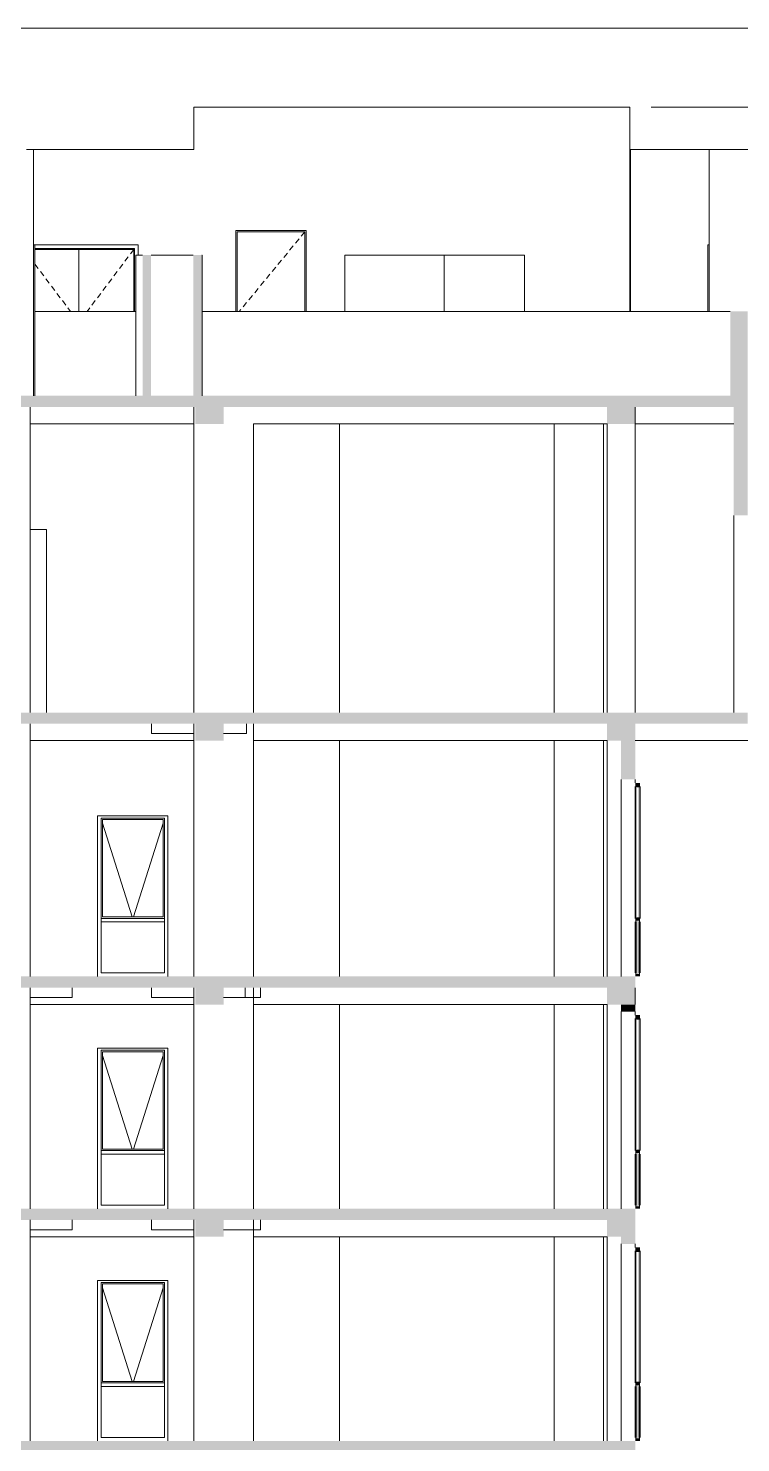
# Model space of a CAD drawing. Header units: millimetres. Extents: x 1499747 to 4230374, y -28481 to 441852.
# Drawn here: x 2537872 to 2547997, y 11128 to 31225 of the extents above; entities that cross this region are included whole.
import ezdxf
from ezdxf.xclip import XClip

# ---------------------------------------------------------------- set-up
doc = ezdxf.new("R2010")
doc.units = ezdxf.units.MM
doc.header["$MEASUREMENT"] = 0
doc.header["$XCLIPFRAME"] = 0
for name, color, linetype, lineweight in [('3 Разрез_22_0_Ном._пера__7_Ном._пера__7', 7, 'Continuous', 18), ('3 Разрез_22_Витражные окна_Ном._пера__1_Ном._пера__7', 7, 'Continuous', 18), ('3 Разрез_22_Витражные окна_Ном._пера__7', 7, 'Continuous', 18), ('3 Разрез_22_Витражные окна_Ном._пера__92_Ном._пера__233', 233, 'Continuous', 18), ('3 Разрез_22_Двери Archicad_Ном._пера__1_Ном._пера__7', 7, 'Continuous', 18), ('3 Разрез_22_Двери Archicad_Ном._пера__3_Ном._пера__30', 30, 'Continuous', 18), ('3 Разрез_22_Конструктив - Балки_Ном._пера__10_Ном._пера__134', 134, 'Continuous', 18), ('3 Разрез_22_Конструктив - Балки_Ном._пера__7', 7, 'Continuous', 18), ('3 Разрез_22_Конструктив - Колонны_Ном._пера__8_Ном._пера__12', 12, 'Continuous', 18), ('3 Разрез_22_Конструктив - Отвестрия для Шахты в перекрытие_Ном._пера__1_Ном._пера__7', 7, 'Continuous', 18), ('3 Разрез_22_Конструктив - Перекрытия_Ном._пера__7', 7, 'Continuous', 18), ('3 Разрез_22_Конструктив - Стены Ненесущие Газоблок_Ном._пера__1_Ном._пера__7', 7, 'Continuous', 18), ('3 Разрез_22_Конструктив - Стены Ненесущие Газоблок_Ном._пера__7', 7, 'Continuous', 18), ('3 Разрез_22_Конструктив - Стены Ненесущие Газоблок_Ном._пера__87_Ном._пера__251', 251, 'Continuous', 18), ('3 Разрез_22_Конструктив - Стены Несущие_Ном._пера__1_Ном._пера__7', 7, 'Continuous', 18), ('3 Разрез_22_Конструктив - Стены Несущие_Ном._пера__87_Ном._пера__251', 251, 'Continuous', 18), ('3 Разрез_22_Окна Archicad_Ном._пера__87_Ном._пера__251', 251, 'Continuous', 18), ('3 Разрез_22_Размер - Общий_Ном._пера__1_Ном._пера__7', 7, 'Continuous', 18)]:
    doc.layers.add(name, color=color, linetype=linetype, lineweight=lineweight)
doc.layers.add('Чертеж и Рисунок', color=7, linetype='Continuous')

# ---------------------------------------------------------------- blocks, each defined once
blk = doc.blocks.new('Чертеж_3_22', base_point=(1450000, 29700))
at = {"layer": '3 Разрез_22_Витражные окна_Ном._пера__7', "linetype": 'Continuous'}
for points in [[(1440365, 48178), (1440295, 48178), (1440295, 48128), (1440304, 48128), (1440304, 48133), (1440310, 48133), (1440310, 48143), (1440350, 48143), (1440350, 48133), (1440359, 48133), (1440359, 48128), (1440365, 48128)], [(1440299, 48108), (1440304, 48108), (1440304, 48128), (1440299, 48128)], [(1440311, 48133), (1440304, 48133), (1440304, 48113), (1440359, 48113), (1440359, 48133), (1440349, 48133), (1440349, 48128), (1440311, 48128)], [(1440311, 48143), (1440311, 48128), (1440349, 48128), (1440349, 48143)], [(1440333, 46268), (1440349, 46268), (1440349, 48113), (1440333, 48113)], [(1440295, 46203), (1440310, 46203), (1440310, 46218), (1440350, 46218), (1440350, 46203), (1440365, 46203), (1440365, 46253), (1440350, 46253), (1440350, 46238), (1440310, 46238), (1440310, 46253), (1440295, 46253)], [(1440299, 46253), (1440304, 46253), (1440304, 46273), (1440299, 46273)], [(1440359, 46268), (1440304, 46268), (1440304, 46253), (1440310, 46253), (1440310, 46248), (1440311, 46248), (1440311, 46253), (1440349, 46253), (1440349, 46248), (1440350, 46248), (1440350, 46253), (1440359, 46253)], [(1440311, 46238), (1440349, 46238), (1440349, 46253), (1440311, 46253)], [(1440311, 46218), (1440311, 45463), (1440349, 45463), (1440349, 46218)], [(1440295, 45478), (1440295, 45428), (1440365, 45428), (1440365, 45478), (1440350, 45478), (1440350, 45463), (1440310, 45463), (1440310, 45478)], [(1440295, 44828), (1440304, 44828), (1440304, 44833), (1440310, 44833), (1440310, 44843), (1440350, 44843), (1440350, 44833), (1440359, 44833), (1440359, 44828), (1440365, 44828), (1440365, 44878), (1440295, 44878)], [(1440299, 44808), (1440304, 44808), (1440304, 44828), (1440299, 44828)], [(1440311, 44833), (1440304, 44833), (1440304, 44813), (1440359, 44813), (1440359, 44833), (1440349, 44833), (1440349, 44828), (1440311, 44828)], [(1440311, 44843), (1440311, 44828), (1440349, 44828), (1440349, 44843)], [(1440333, 42968), (1440349, 42968), (1440349, 44813), (1440333, 44813)], [(1440295, 42903), (1440310, 42903), (1440310, 42918), (1440350, 42918), (1440350, 42903), (1440365, 42903), (1440365, 42953), (1440350, 42953), (1440350, 42938), (1440310, 42938), (1440310, 42953), (1440295, 42953)], [(1440299, 42953), (1440304, 42953), (1440304, 42973), (1440299, 42973)], [(1440359, 42968), (1440304, 42968), (1440304, 42953), (1440310, 42953), (1440310, 42948), (1440311, 42948), (1440311, 42953), (1440349, 42953), (1440349, 42948), (1440350, 42948), (1440350, 42953), (1440359, 42953)], [(1440311, 42938), (1440349, 42938), (1440349, 42953), (1440311, 42953)], [(1440311, 42918), (1440311, 42163), (1440349, 42163), (1440349, 42918)], [(1440295, 42178), (1440295, 42128), (1440365, 42128), (1440365, 42178), (1440350, 42178), (1440350, 42163), (1440310, 42163), (1440310, 42178)], [(1440295, 41528), (1440304, 41528), (1440304, 41533), (1440310, 41533), (1440310, 41543), (1440350, 41543), (1440350, 41533), (1440359, 41533), (1440359, 41528), (1440365, 41528), (1440365, 41578), (1440295, 41578)], [(1440299, 41508), (1440304, 41508), (1440304, 41528), (1440299, 41528)], [(1440311, 41533), (1440304, 41533), (1440304, 41513), (1440359, 41513), (1440359, 41533), (1440349, 41533), (1440349, 41528), (1440311, 41528)], [(1440311, 41543), (1440311, 41528), (1440349, 41528), (1440349, 41543)], [(1440333, 39668), (1440349, 39668), (1440349, 41513), (1440333, 41513)], [(1440295, 39603), (1440310, 39603), (1440310, 39618), (1440350, 39618), (1440350, 39603), (1440365, 39603), (1440365, 39653), (1440350, 39653), (1440350, 39638), (1440310, 39638), (1440310, 39653), (1440295, 39653)], [(1440299, 39653), (1440304, 39653), (1440304, 39673), (1440299, 39673)], [(1440359, 39668), (1440304, 39668), (1440304, 39653), (1440310, 39653), (1440310, 39648), (1440311, 39648), (1440311, 39653), (1440349, 39653), (1440349, 39648), (1440350, 39648), (1440350, 39653), (1440359, 39653)], [(1440311, 39638), (1440349, 39638), (1440349, 39653), (1440311, 39653)], [(1440311, 39618), (1440311, 38863), (1440349, 38863), (1440349, 39618)], [(1440295, 38878), (1440295, 38828), (1440365, 38828), (1440365, 38878), (1440350, 38878), (1440350, 38863), (1440310, 38863), (1440310, 38878)]]:
    blk.add_hatch(color=256, dxfattribs=at).paths.add_polyline_path(points)
at = {"layer": '3 Разрез_22_Конструктив - Балки_Ном._пера__7', "linetype": 'Continuous'}
for points in [[(1434045, 53518), (1434045, 53278), (1434445, 53278), (1434445, 53518)], [(1439895, 53518), (1439895, 53278), (1440295, 53278), (1440295, 53518)], [(1434045, 49018), (1434045, 48778), (1434445, 48778), (1434445, 49018)], [(1439895, 49018), (1439895, 48778), (1440295, 48778), (1440295, 49018)], [(1434045, 45268), (1434045, 45028), (1434445, 45028), (1434445, 45268)], [(1439895, 45268), (1439895, 45028), (1440295, 45028), (1440295, 45268)], [(1434045, 41968), (1434045, 41728), (1434445, 41728), (1434445, 41968)], [(1439895, 41968), (1439895, 41728), (1440295, 41728), (1440295, 41968)]]:
    blk.add_hatch(color=256, dxfattribs=at).paths.add_polyline_path(points)
at = {"layer": '3 Разрез_22_Конструктив - Перекрытия_Ном._пера__7', "linetype": 'Continuous'}
for points in [[(1431295, 53518), (1438095, 53518), (1438095, 53678), (1431295, 53678)], [(1438095, 53518), (1441895, 53518), (1441895, 53678), (1438095, 53678)], [(1429915, 49018), (1438095, 49018), (1438095, 49178), (1429915, 49178)], [(1438095, 49178), (1438095, 49018), (1441895, 49018), (1441895, 49178)], [(1429795, 45428), (1429795, 45268), (1438095, 45268), (1438095, 45428)], [(1440295, 45268), (1440295, 45428), (1438095, 45428), (1438095, 45268)], [(1429795, 41968), (1438095, 41968), (1438095, 42128), (1429795, 42128)], [(1440295, 41968), (1440295, 42128), (1438095, 42128), (1438095, 41968)], [(1429795, 38668), (1438095, 38668), (1438095, 38828), (1429795, 38828)], [(1440295, 38668), (1440295, 38828), (1438095, 38828), (1438095, 38668)]]:
    blk.add_hatch(color=256, dxfattribs=at).paths.add_polyline_path(points)
at = {"layer": '3 Разрез_22_Конструктив - Стены Ненесущие Газоблок_Ном._пера__7', "linetype": 'Continuous'}
for points in [[(1433415, 55678), (1433295, 55678), (1433295, 53678), (1433415, 53678)], [(1434015, 55678), (1434015, 53678), (1434135, 53678), (1434135, 55678)], [(1441645, 53678), (1441895, 53678), (1441895, 54878), (1441645, 54878)], [(1441695, 51978), (1441895, 51978), (1441895, 53518), (1441695, 53518)], [(1440095, 48778), (1440095, 48228), (1440295, 48228), (1440295, 49018), (1440295, 49018), (1440295, 48778)], [(1440095, 45028), (1440095, 44928), (1440295, 44928), (1440295, 45028)], [(1440095, 41728), (1440095, 41628), (1440295, 41628), (1440295, 41968), (1440295, 41968), (1440295, 41728)]]:
    blk.add_hatch(color=256, dxfattribs=at).paths.add_polyline_path(points)
at = {"layer": '3 Разрез_22_0_Ном._пера__7_Ном._пера__7', "linetype": 'Continuous', "flags": 128}
blk.add_lwpolyline([(1410000, 58900), (1410000, 500), (1491500, 500), (1491500, 58900)], close=True, dxfattribs=at)
at = {"layer": '3 Разрез_22_Витражные окна_Ном._пера__1_Ном._пера__7', "linetype": 'Continuous'}
for p, q in [((1440295, 47828), (1440295, 48128)), ((1440299, 46273), (1440299, 48108)), ((1440304, 48029), (1440304, 48108)), ((1440359, 48006), (1440359, 48113)), ((1440365, 47828), (1440365, 48128)), ((1440359, 47880), (1440359, 47928)), ((1432655, 46428), (1432655, 47708)), ((1432705, 46428), (1432705, 47678)), ((1433155, 47678), (1432705, 47678)), ((1432725, 46273), (1432725, 47658)), ((1432725, 47658), (1433585, 47658)), ((1433605, 47678), (1433155, 47678)), ((1433585, 47658), (1433585, 46273)), ((1433605, 46428), (1433605, 47678)), ((1440295, 46428), (1440295, 47828)), ((1440359, 47754), (1440359, 47802)), ((1440359, 47627), (1440359, 47676)), ((1440365, 46428), (1440365, 47828)), ((1440304, 46273), (1440304, 47546)), ((1440359, 46268), (1440359, 47549)), ((1432655, 46228), (1432655, 46428)), ((1432705, 46228), (1432705, 46428)), ((1433605, 46228), (1433605, 46428)), ((1440295, 46253), (1440295, 46428)), ((1440365, 46253), (1440365, 46428)), ((1432655, 45428), (1432655, 46228)), ((1432705, 46253), (1433155, 46253)), ((1432705, 45478), (1432705, 46228)), ((1433585, 46273), (1432725, 46273)), ((1433155, 46253), (1433605, 46253)), ((1433605, 45478), (1433605, 46228)), ((1432705, 46203), (1433155, 46203)), ((1433155, 46203), (1433605, 46203)), ((1440295, 45478), (1440295, 46203)), ((1440310, 46203), (1440310, 45478)), ((1440350, 46203), (1440350, 45478)), ((1440365, 45478), (1440365, 46203)), ((1432705, 45478), (1433155, 45478)), ((1433155, 45478), (1433605, 45478)), ((1440295, 44528), (1440295, 44828)), ((1440365, 44528), (1440365, 44828)), ((1440299, 42973), (1440299, 44808)), ((1440304, 44729), (1440304, 44808)), ((1440359, 44706), (1440359, 44813)), ((1440359, 44580), (1440359, 44628)), ((1440295, 43128), (1440295, 44528)), ((1440359, 44454), (1440359, 44502)), ((1440365, 43128), (1440365, 44528)), ((1432705, 43128), (1432705, 44378)), ((1433155, 44378), (1432705, 44378)), ((1432725, 42973), (1432725, 44358)), ((1432725, 44358), (1433585, 44358)), ((1433605, 44378), (1433155, 44378)), ((1433585, 44358), (1433585, 42973)), ((1433605, 43128), (1433605, 44378)), ((1440304, 42973), (1440304, 44246)), ((1440359, 44327), (1440359, 44376)), ((1440359, 42968), (1440359, 44249)), ((1432705, 42928), (1432705, 43128)), ((1433605, 42928), (1433605, 43128)), ((1440295, 42953), (1440295, 43128)), ((1440365, 42953), (1440365, 43128)), ((1432705, 42953), (1433155, 42953)), ((1432705, 42178), (1432705, 42928)), ((1432705, 42903), (1433155, 42903)), ((1433585, 42973), (1432725, 42973)), ((1433155, 42953), (1433605, 42953)), ((1433155, 42903), (1433605, 42903)), ((1433605, 42178), (1433605, 42928)), ((1440295, 42178), (1440295, 42903)), ((1440310, 42903), (1440310, 42178)), ((1440350, 42903), (1440350, 42178)), ((1440365, 42178), (1440365, 42903)), ((1432705, 42178), (1433155, 42178)), ((1433155, 42178), (1433605, 42178)), ((1440295, 41228), (1440295, 41528)), ((1440299, 39673), (1440299, 41508)), ((1440304, 41429), (1440304, 41508)), ((1440359, 41406), (1440359, 41513)), ((1440365, 41228), (1440365, 41528)), ((1440295, 39828), (1440295, 41228)), ((1440359, 41280), (1440359, 41328)), ((1440359, 41154), (1440359, 41202)), ((1440365, 39828), (1440365, 41228)), ((1432705, 39828), (1432705, 41078)), ((1433155, 41078), (1432705, 41078)), ((1432725, 39673), (1432725, 41058)), ((1432725, 41058), (1433585, 41058)), ((1433605, 41078), (1433155, 41078)), ((1433585, 41058), (1433585, 39673)), ((1433605, 39828), (1433605, 41078)), ((1440359, 41027), (1440359, 41076)), ((1440304, 39673), (1440304, 40946)), ((1440359, 39668), (1440359, 40949)), ((1432705, 39628), (1432705, 39828)), ((1433605, 39628), (1433605, 39828)), ((1440295, 39653), (1440295, 39828)), ((1440365, 39653), (1440365, 39828)), ((1432705, 39653), (1433155, 39653)), ((1432705, 38878), (1432705, 39628)), ((1432705, 39603), (1433155, 39603)), ((1433585, 39673), (1432725, 39673)), ((1433155, 39653), (1433605, 39653)), ((1433155, 39603), (1433605, 39603)), ((1433605, 38878), (1433605, 39628)), ((1440295, 38878), (1440295, 39603)), ((1440310, 39603), (1440310, 38878)), ((1440350, 39603), (1440350, 38878)), ((1440365, 38878), (1440365, 39603)), ((1432705, 38878), (1433155, 38878)), ((1433155, 38878), (1433605, 38878))]:
    blk.add_line(p, q, dxfattribs=at)
at = {"layer": '3 Разрез_22_Витражные окна_Ном._пера__92_Ном._пера__233', "linetype": 'Continuous'}
for p, q in [((1440304, 48029), (1440304, 47546)), ((1440359, 48006), (1440359, 47928)), ((1440359, 47880), (1440359, 47802)), ((1440359, 47754), (1440359, 47676)), ((1432725, 47604), (1433147, 46273)), ((1433585, 47604), (1433163, 46273)), ((1440359, 47627), (1440359, 47549)), ((1440304, 44729), (1440304, 44246)), ((1440359, 44706), (1440359, 44628)), ((1440359, 44580), (1440359, 44502)), ((1440359, 44454), (1440359, 44376)), ((1432725, 44304), (1433147, 42973)), ((1433585, 44304), (1433163, 42973)), ((1440359, 44327), (1440359, 44249)), ((1440304, 41429), (1440304, 40946)), ((1440359, 41406), (1440359, 41328)), ((1440359, 41280), (1440359, 41202)), ((1432725, 41004), (1433147, 39673)), ((1433585, 41004), (1433163, 39673)), ((1440359, 41154), (1440359, 41076)), ((1440359, 41027), (1440359, 40949))]:
    blk.add_line(p, q, dxfattribs=at)
at = {"layer": '3 Разрез_22_Двери Archicad_Ном._пера__1_Ном._пера__7', "linetype": 'Continuous'}
for p, q in [((1434620, 56028), (1434620, 55996)), ((1435620, 56028), (1434620, 56028)), ((1434620, 55996), (1434620, 54878)), ((1434640, 54878), (1434640, 56008)), ((1434640, 56008), (1435600, 56008)), ((1435600, 56008), (1435600, 54878)), ((1435620, 55996), (1435620, 56028)), ((1435620, 54878), (1435620, 55996))]:
    blk.add_line(p, q, dxfattribs=at)
at = {"layer": '3 Разрез_22_Двери Archicad_Ном._пера__3_Ном._пера__30', "linetype": 'Continuous'}
for p, q in [((1435517, 55907), (1435466, 55846)), ((1435600, 56008), (1435549, 55946)), ((1431764, 55821), (1431745, 55821)), ((1431764, 53678), (1431764, 55821)), ((1431764, 55821), (1433231, 55821)), ((1433181, 55771), (1431764, 55771)), ((1432388, 55758), (1431764, 55758)), ((1432388, 54878), (1432388, 55758)), ((1432388, 55758), (1433168, 55758)), ((1433168, 55758), (1433120, 55694)), ((1433168, 55758), (1433168, 54878)), ((1433181, 54878), (1433181, 55771)), ((1433231, 55821), (1433231, 55678)), ((1435352, 55707), (1435301, 55645)), ((1435434, 55807), (1435383, 55745)), ((1441326, 54878), (1441326, 55821)), ((1441326, 55821), (1441345, 55821)), ((1431764, 55550), (1431812, 55486)), ((1433012, 55550), (1432964, 55486)), ((1433090, 55654), (1433042, 55590)), ((1435186, 55506), (1435135, 55444)), ((1435269, 55606), (1435218, 55545)), ((1431842, 55446), (1431890, 55382)), ((1431920, 55342), (1431968, 55278)), ((1432856, 55342), (1432808, 55278)), ((1432934, 55446), (1432886, 55382)), ((1435021, 55305), (1434970, 55244)), ((1435104, 55406), (1435053, 55344)), ((1431998, 55238), (1432046, 55174)), ((1432076, 55134), (1432124, 55070)), ((1432700, 55134), (1432652, 55070)), ((1432778, 55238), (1432730, 55174)), ((1434856, 55105), (1434805, 55043)), ((1434938, 55205), (1434887, 55143)), ((1432154, 55030), (1432202, 54966)), ((1432232, 54926), (1432268, 54878)), ((1432544, 54926), (1432508, 54878)), ((1432622, 55030), (1432574, 54966)), ((1434690, 54904), (1434668, 54878)), ((1434773, 55004), (1434722, 54943))]:
    blk.add_line(p, q, dxfattribs=at)
at = {"layer": '3 Разрез_22_Конструктив - Балки_Ном._пера__10_Ном._пера__134', "linetype": 'Continuous'}
for p, q in [((1431695, 53278), (1434020, 53278)), ((1439895, 53278), (1434870, 53278)), ((1441695, 53278), (1440295, 53278)), ((1431695, 48778), (1434020, 48778)), ((1439895, 48778), (1434870, 48778)), ((1441895, 48778), (1440295, 48778)), ((1431695, 45028), (1434020, 45028)), ((1439895, 45028), (1434870, 45028)), ((1431695, 41728), (1434020, 41728)), ((1439895, 41728), (1434870, 41728))]:
    blk.add_line(p, q, dxfattribs=at)
at = {"layer": '3 Разрез_22_Конструктив - Колонны_Ном._пера__8_Ном._пера__12', "linetype": 'Continuous'}
for p, q in [((1431695, 49178), (1431695, 53518)), ((1434020, 49178), (1434020, 53518)), ((1440295, 49178), (1440295, 53518)), ((1434870, 49178), (1434870, 53278)), ((1439845, 49178), (1439845, 53278)), ((1439895, 49178), (1439895, 53278)), ((1431695, 45428), (1431695, 49018)), ((1434020, 45428), (1434020, 48878)), ((1434870, 48778), (1434870, 49018)), ((1434870, 45428), (1434870, 48778)), ((1439845, 45428), (1439845, 48778)), ((1439895, 45428), (1439895, 48778)), ((1431695, 42128), (1431695, 45268)), ((1434870, 45028), (1434870, 45268)), ((1440295, 45028), (1440295, 45268)), ((1434020, 42128), (1434020, 45128)), ((1434870, 42128), (1434870, 45028)), ((1439845, 42128), (1439845, 45028)), ((1439895, 42128), (1439895, 45028)), ((1431695, 38828), (1431695, 41968)), ((1434020, 38828), (1434020, 41828)), ((1434870, 41728), (1434870, 41968)), ((1434870, 38828), (1434870, 41728)), ((1439845, 38828), (1439845, 41728)), ((1439895, 38828), (1439895, 41728))]:
    blk.add_line(p, q, dxfattribs=at)
at = {"layer": '3 Разрез_22_Конструктив - Отвестрия для Шахты в перекрытие_Ном._пера__1_Ном._пера__7', "linetype": 'Continuous'}
for p, q in [((1433420, 48878), (1433420, 49018)), ((1434020, 48878), (1433420, 48878)), ((1434020, 48878), (1434020, 49018)), ((1434770, 48878), (1434445, 48878)), ((1434770, 48878), (1434770, 49018)), ((1432294, 45128), (1432294, 45268)), ((1433420, 45128), (1433420, 45268)), ((1434020, 45128), (1434020, 45268)), ((1434750, 45128), (1434750, 45268)), ((1434970, 45128), (1434970, 45268)), ((1431695, 45128), (1432294, 45128)), ((1434020, 45128), (1433420, 45128)), ((1434750, 45128), (1434445, 45128)), ((1434750, 45128), (1434970, 45128)), ((1432294, 41828), (1431695, 41828)), ((1432294, 41828), (1432294, 41968)), ((1433420, 41828), (1433420, 41968)), ((1433420, 41828), (1434020, 41828)), ((1434020, 41828), (1434020, 41968)), ((1434445, 41828), (1434970, 41828)), ((1434970, 41828), (1434970, 41968))]:
    blk.add_line(p, q, dxfattribs=at)
at = {"layer": '3 Разрез_22_Конструктив - Стены Ненесущие Газоблок_Ном._пера__1_Ном._пера__7', "linetype": 'Continuous'}
for p, q in [((1431645, 57178), (1431745, 57178)), ((1431745, 57178), (1431745, 53678)), ((1433920, 57178), (1431745, 57178)), ((1433920, 57178), (1434020, 57178)), ((1440230, 57178), (1440230, 54878)), ((1440230, 57178), (1441345, 57178)), ((1441345, 54878), (1441345, 57178)), ((1441345, 57178), (1441445, 57178)), ((1441445, 57178), (1452545, 57178)), ((1433200, 55678), (1433295, 55678)), ((1433200, 53678), (1433200, 55678)), ((1433415, 55678), (1434015, 55678)), ((1434135, 55678), (1434140, 55678)), ((1434140, 55678), (1434140, 53678)), ((1436170, 55678), (1436290, 55678)), ((1436170, 54878), (1436170, 55678)), ((1437460, 55678), (1436290, 55678)), ((1437460, 55678), (1437580, 55678)), ((1437580, 55678), (1437580, 54878)), ((1438600, 55678), (1437580, 55678)), ((1438600, 55678), (1438720, 55678)), ((1438720, 55678), (1438720, 54878))]:
    blk.add_line(p, q, dxfattribs=at)
at = {"layer": '3 Разрез_22_Конструктив - Стены Ненесущие Газоблок_Ном._пера__87_Ном._пера__251', "linetype": 'Continuous'}
for p, q in [((1431764, 54878), (1433200, 54878)), ((1434140, 54878), (1441645, 54878))]:
    blk.add_line(p, q, dxfattribs=at)
at = {"layer": '3 Разрез_22_Конструктив - Стены Несущие_Ном._пера__1_Ном._пера__7', "linetype": 'Continuous'}
for p, q in [((1434020, 57778), (1434320, 57778)), ((1434020, 57178), (1434020, 57778)), ((1439920, 57778), (1434320, 57778)), ((1439920, 57778), (1440220, 57778)), ((1440220, 57778), (1440220, 54878))]:
    blk.add_line(p, q, dxfattribs=at)
at = {"layer": '3 Разрез_22_Конструктив - Стены Несущие_Ном._пера__87_Ном._пера__251', "linetype": 'Continuous'}
for p, q in [((1436094, 49178), (1436094, 53278)), ((1439145, 53278), (1439145, 49178)), ((1436094, 45428), (1436094, 48778)), ((1439145, 48778), (1439145, 45428)), ((1436094, 42128), (1436094, 45028)), ((1439145, 45028), (1439145, 42128)), ((1436094, 38828), (1436094, 41728)), ((1439145, 41728), (1439145, 38828))]:
    blk.add_line(p, q, dxfattribs=at)
at = {"layer": '3 Разрез_22_Окна Archicad_Ном._пера__87_Ном._пера__251', "linetype": 'Continuous'}
for p, q in [((1441695, 49178), (1441695, 51978)), ((1431695, 51778), (1431930, 51778)), ((1431930, 51778), (1431930, 49178)), ((1440095, 45428), (1440095, 48228)), ((1440295, 48228), (1440295, 48178)), ((1432654, 47708), (1433654, 47708)), ((1432654, 45428), (1432654, 47708)), ((1433654, 47708), (1433654, 45428)), ((1440095, 42128), (1440095, 44928)), ((1440295, 44928), (1440295, 44878)), ((1432655, 44408), (1433655, 44408)), ((1432655, 42128), (1432655, 44408)), ((1433655, 44408), (1433655, 42128)), ((1440095, 38828), (1440095, 41628)), ((1440295, 41628), (1440295, 41578)), ((1432655, 41108), (1433655, 41108)), ((1432655, 38828), (1432655, 41108)), ((1433655, 41108), (1433655, 38828))]:
    blk.add_line(p, q, dxfattribs=at)
at = {"layer": '3 Разрез_22_Размер - Общий_Ном._пера__1_Ном._пера__7', "linetype": 'Continuous'}
blk.add_line((1458045, 57778), (1440520, 57778), dxfattribs=at)

msp = doc.modelspace()

# ---------------------------------------------------------------- block references
at = {"layer": 'Чертеж и Рисунок', "linetype": 'Continuous'}
ref = msp.add_blockref('Чертеж_3_22', (2556202.85824, 2025.38887), dxfattribs=at)
XClip(ref).set_block_clipping_path([(1408000, 0), (1492000, 59400.0000000006)])

doc.saveas('drawing.dxf')
